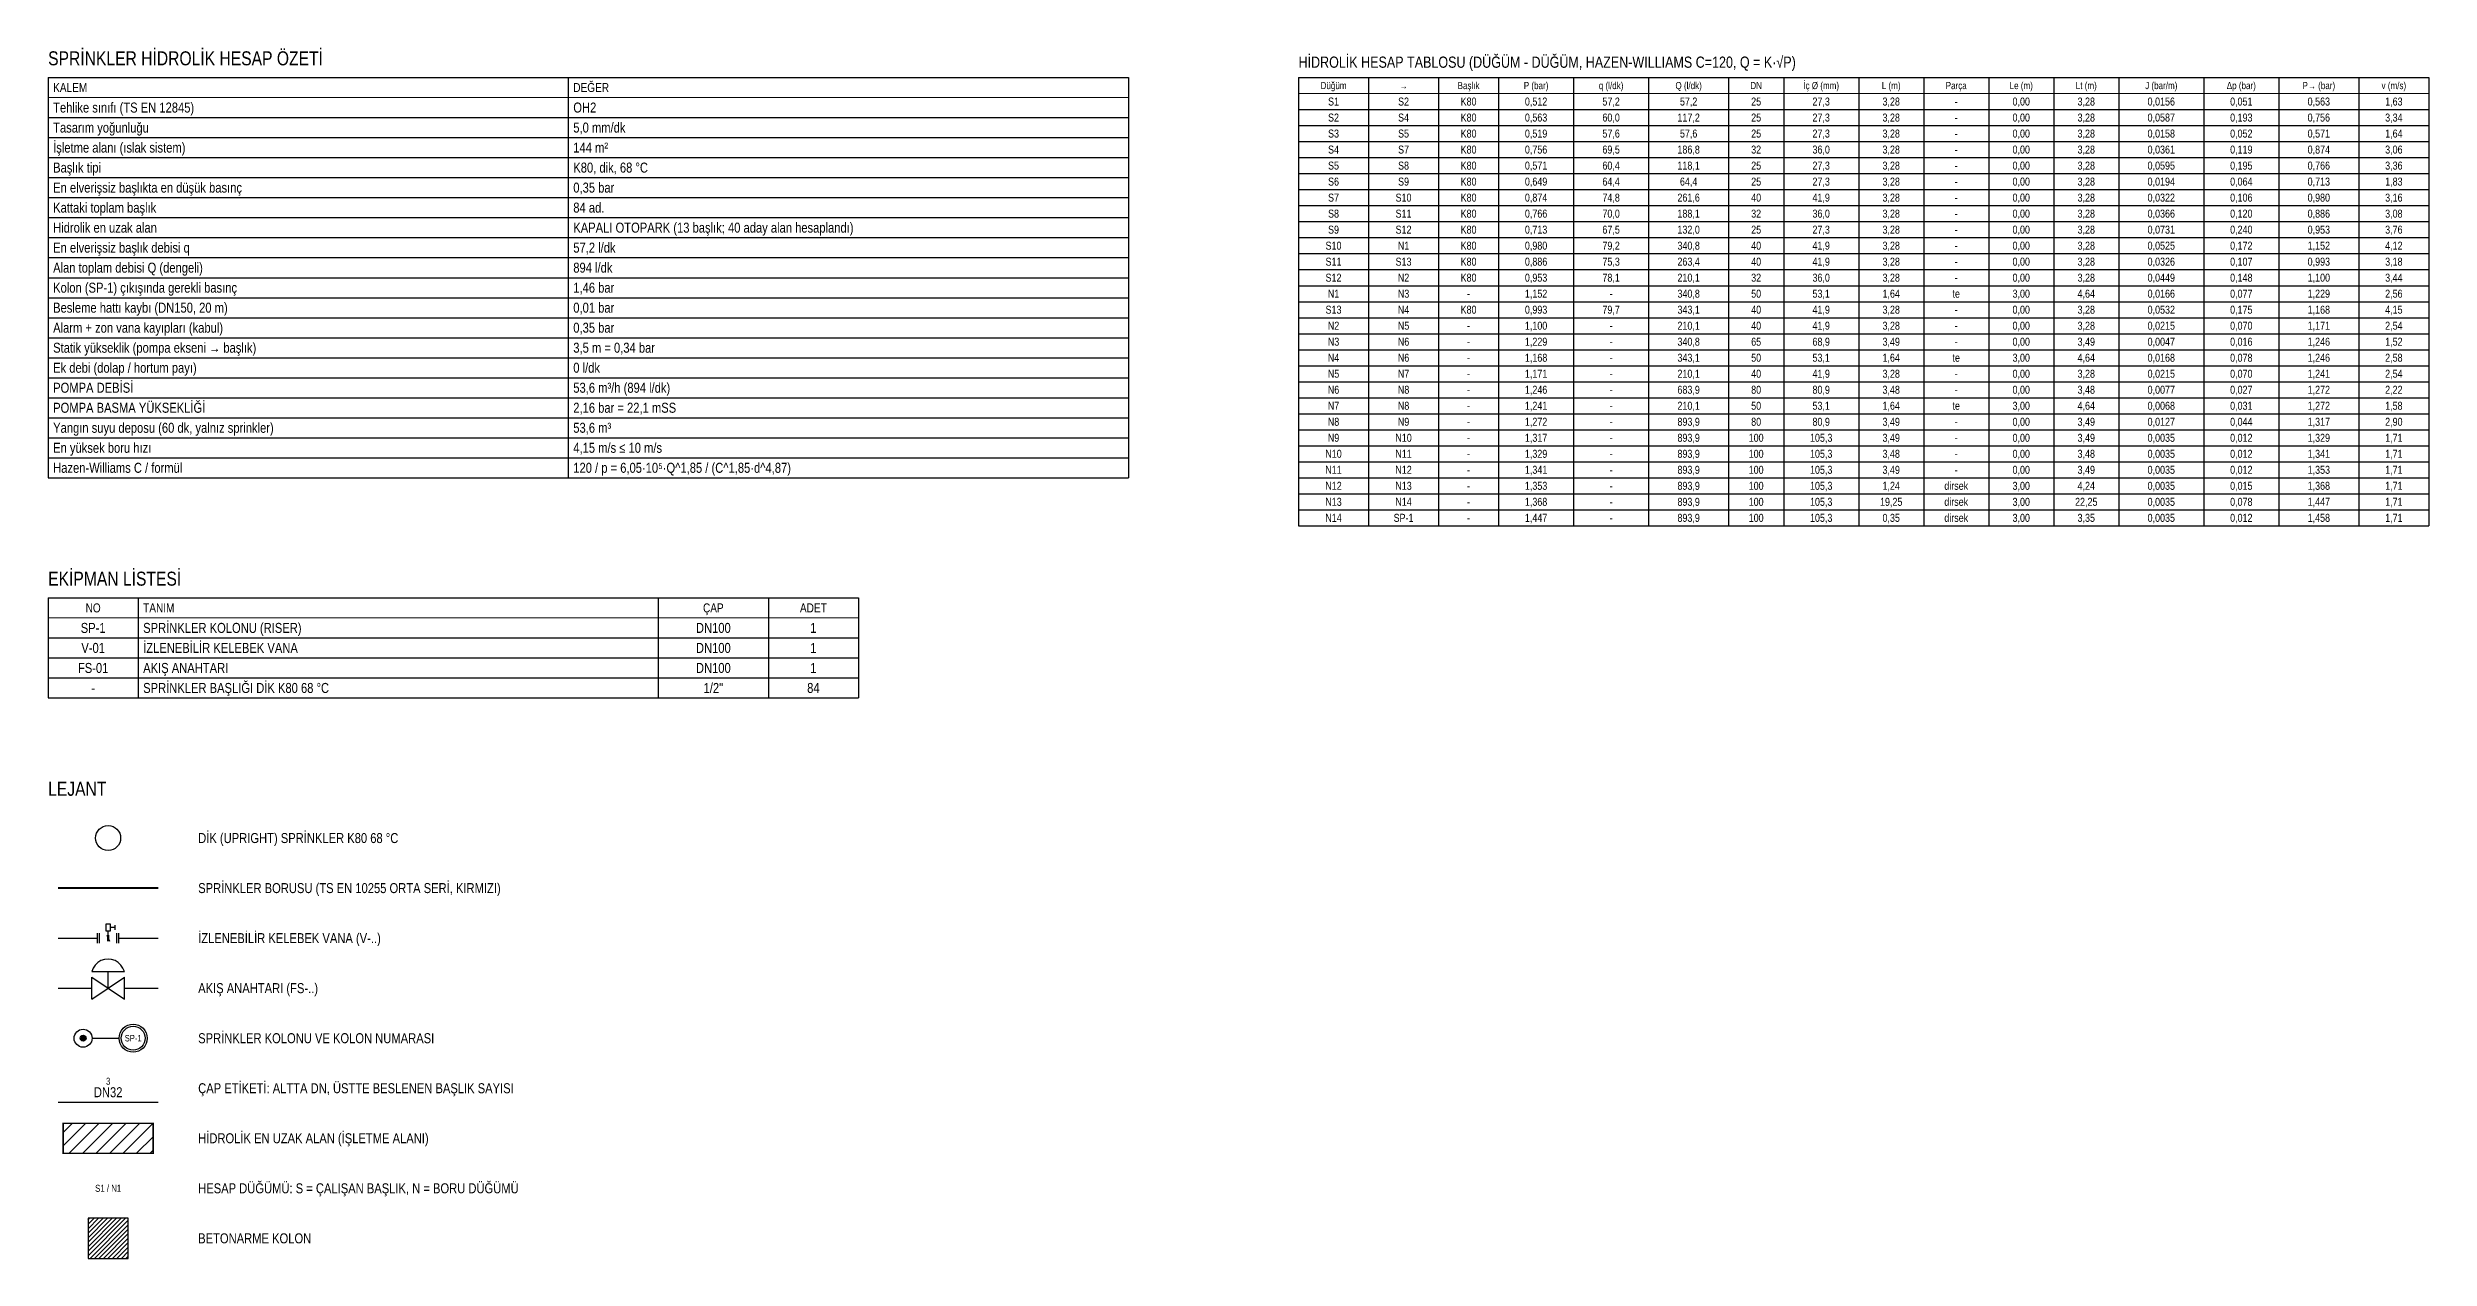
# Model space of a CAD drawing. Header units: centimetres. Extents: x 0 to 6680, y -426 to 2728.
# Drawn here: x 4300 to 6680, y 1320 to 2530 of the extents above; entities that cross this region are included whole.
import ezdxf
from ezdxf.enums import TextEntityAlignment as Align

# ---------------------------------------------------------------- set-up
doc = ezdxf.new("R2010")
doc.units = ezdxf.units.CM
doc.linetypes.add('DASHED', pattern=[1.524, 1.27, -0.254])
for name, color, linetype in [('MTY-VANA', 1, 'Continuous'), ('ROTAS-MIMARI-KOLON', 8, 'Continuous'), ('ROTAS-MIMARI-KOLON-TARAMA', 9, 'Continuous'), ('ROTAS-YANGIN-DUGUM', 3, 'Continuous'), ('ROTAS-YANGIN-HIDROLIK-ALAN', 2, 'Continuous'), ('ROTAS-YANGIN-HIDROLIK-TARAMA', 8, 'Continuous'), ('ROTAS-YANGIN-KOLON', 6, 'Continuous'), ('ROTAS-YANGIN-LEJANT', 7, 'Continuous'), ('ROTAS-YANGIN-SPR-BORU', 140, 'Continuous'), ('ROTAS-YANGIN-SPR-CAP', 141, 'Continuous'), ('ROTAS-YANGIN-SPRINKLER', 15, 'Continuous'), ('ROTAS-YANGIN-TABLO', 7, 'Continuous'), ('ROTAS-YANGIN-VANA', 1, 'Continuous')]:
    doc.layers.add(name, color=color, linetype=linetype)
doc.styles.add('CAP', font='wturkce.SHX', dxfattribs={"width": 0.65})
doc.styles.add('ROTAS', font='arial.ttf')

# ---------------------------------------------------------------- blocks, each defined once
blk = doc.blocks.new('ROTAS-SPR-DIK')
blk.add_circle((0, 0), 12.5)
blk = doc.blocks.new('MTY-IZLENEBILIR KELEBEK VANA')
at = {"layer": 'MTY-VANA', "linetype": 'Continuous'}
for p, q in [((-10.7, -5.1), (-10.7, 4.9)), ((-10.7, -5.1), (-10.7, 4.9)), ((-10.7, -5.1), (-10.7, 4.9)), ((-10.7, -5.1), (-10.7, 4.9)), ((-8.7, -5.1), (-8.7, 4.9)), ((-8.7, -5.1), (-8.7, 4.9)), ((-8.7, -5.1), (-8.7, 4.9)), ((-8.7, -5.1), (-8.7, 4.9)), ((0, 0), (0, 7.4)), ((0, 0), (0, 7.4)), ((0, 0), (0, 7.4)), ((0, 0), (0, 7.4)), ((8.7, -5.1), (8.7, 4.9)), ((8.7, -5.1), (8.7, 4.9)), ((8.7, -5.1), (8.7, 4.9)), ((8.7, -5.1), (8.7, 4.9)), ((10.7, -5.1), (10.7, 4.9)), ((10.7, -5.1), (10.7, 4.9)), ((10.7, -5.1), (10.7, 4.9)), ((10.7, -5.1), (10.7, 4.9))]:
    blk.add_line(p, q, dxfattribs=at)
at = {"layer": 'MTY-VANA'}
for p, q in [((-1.2, 3.1), (1.2, -3.1)), ((-1.2, 3.1), (1.2, -3.1)), ((-1.2, 3.1), (1.2, -3.1)), ((7, 10.6), (2.2, 10.6)), ((7, 10.6), (2.2, 10.6)), ((7, 10.6), (2.2, 10.6)), ((7, 10.6), (2.2, 10.6)), ((7, 8.2), (7, 13.1)), ((7, 8.2), (7, 13.1)), ((7, 8.2), (7, 13.1)), ((7, 8.2), (7, 13.1))]:
    blk.add_line(p, q, dxfattribs=at)
blk.add_lwpolyline([(-2.2, 13.9), (-2.2, 7.4), (2.2, 7.4), (2.2, 13.9)], close=True, dxfattribs=at)
blk.add_lwpolyline([(-2.2, 13.9), (-2.2, 7.4), (2.2, 7.4), (2.2, 13.9)], close=True, dxfattribs=at)
blk.add_lwpolyline([(-2.2, 13.9), (-2.2, 7.4), (2.2, 7.4), (2.2, 13.9)], close=True, dxfattribs=at)
blk.add_lwpolyline([(-2.2, 13.9), (-2.2, 7.4), (2.2, 7.4), (2.2, 13.9)], close=True, dxfattribs=at)
at = {"layer": 'MTY-VANA', "linetype": 'Continuous'}
blk.add_trace([(-1.2, 3.1), (1.2, 3.1), (-1.2, -3.1), (1.2, -3.1)], dxfattribs=at)
blk.add_trace([(-1.2, 3.1), (1.2, 3.1), (-1.2, -3.1), (1.2, -3.1)], dxfattribs=at)
blk.add_trace([(-1.2, 3.1), (1.2, 3.1), (-1.2, -3.1), (1.2, -3.1)], dxfattribs=at)
blk.add_trace([(-1.2, 3.1), (1.2, 3.1), (-1.2, -3.1), (1.2, -3.1)], dxfattribs=at)
at = {"layer": 'MTY-VANA', "style": 'CAP', "width": 0.65}
blk.add_attdef('CAP', text='', height=5, rotation=270, dxfattribs=at).set_placement((0, 0), align=Align.CENTER)
blk = doc.blocks.new('ROTAS-AKIS-ANAHTARI')
for p, q in [((-16.3, 16.7), (16.2, 16.7)), ((-16.2, -11), (-16.2, 11)), ((-16.2, 11), (16.3, -11)), ((-16.2, -11), (16.3, 11)), ((0.1, 0), (0.1, 16.7)), ((16.3, -11), (16.3, 11))]:
    blk.add_line(p, q)
blk.add_lwpolyline([(16.2, 16.7), (14.8, 20.1), (12.8, 23.1), (10.1, 25.6), (7, 27.5), (3.5, 28.6), (-0.1, 29), (-3.7, 28.6), (-7.2, 27.5), (-10.3, 25.6), (-12.9, 23.1), (-15, 20.1), (-16.3, 16.7)])
blk = doc.blocks.new('ROTAS-SPR-KOLON')
blk.add_hatch(color=7).paths.add_polyline_path([(3, 0), (2.8, 1.1), (2.1, 2.1), (1.1, 2.8), (0, 3), (-1.1, 2.8), (-2.1, 2.1), (-2.8, 1.1), (-3, 0), (-2.8, -1.1), (-2.1, -2.1), (-1.1, -2.8), (0, -3), (1.1, -2.8), (2.1, -2.1), (2.8, -1.1)])
for radius in [9, 3]:
    blk.add_circle((0, 0), radius)

msp = doc.modelspace()

# ---------------------------------------------------------------- hatches: boundary and pattern name
at = {"layer": 'ROTAS-MIMARI-KOLON-TARAMA'}
h = msp.add_hatch(dxfattribs=at)
h.set_pattern_fill('ANSI31')
h.paths.add_polyline_path([(4340, 1320), (4380, 1320), (4380, 1360), (4340, 1360)])
at = {"layer": 'ROTAS-YANGIN-HIDROLIK-TARAMA'}
h = msp.add_hatch(dxfattribs=at)
h.set_pattern_fill('ANSI31', scale=3)
h.paths.add_polyline_path([(4315, 1425), (4405, 1425), (4405, 1455), (4315, 1455)])

# ---------------------------------------------------------------- linework, layer by layer
at = {"layer": 'ROTAS-MIMARI-KOLON'}
msp.add_lwpolyline([(4340, 1320), (4380, 1320), (4380, 1360), (4340, 1360)], close=True, dxfattribs=at)
at = {"layer": 'ROTAS-YANGIN-HIDROLIK-ALAN', "linetype": 'DASHED', "ltscale": 2, "const_width": 1.5}
msp.add_lwpolyline([(4315, 1425), (4405, 1425), (4405, 1455), (4315, 1455)], close=True, dxfattribs=at)
at = {"layer": 'ROTAS-YANGIN-KOLON'}
msp.add_line((4344, 1540), (4371, 1540), dxfattribs=at)
for radius in [14, 12]:
    msp.add_circle((4385, 1540), radius, dxfattribs=at)
at = {"layer": 'ROTAS-YANGIN-SPR-BORU', "const_width": 2}
msp.add_lwpolyline([(4310, 1690), (4410, 1690)], dxfattribs=at)
at = {"layer": 'ROTAS-YANGIN-SPR-BORU'}
for points in [[(4310, 1640), (4349.3, 1640)], [(4370.7, 1640), (4410, 1640)], [(4310, 1590), (4343.7, 1590)], [(4376.3, 1590), (4410, 1590)], [(4310, 1476), (4410, 1476)]]:
    msp.add_lwpolyline(points, dxfattribs=at)
at = {"layer": 'ROTAS-YANGIN-TABLO'}
for p, q in [((4300, 2500), (4300, 2100)), ((4820, 2500), (4820, 2100)), ((5380, 2500), (5380, 2100)), ((5550, 2500), (5550, 2052)), ((5620, 2500), (5620, 2052)), ((5690, 2500), (5690, 2052)), ((5750, 2500), (5750, 2052)), ((5825, 2500), (5825, 2052)), ((5900, 2500), (5900, 2052)), ((5980, 2500), (5980, 2052)), ((6035, 2500), (6035, 2052)), ((6110, 2500), (6110, 2052)), ((6175, 2500), (6175, 2052)), ((6240, 2500), (6240, 2052)), ((6305, 2500), (6305, 2052)), ((6370, 2500), (6370, 2052)), ((6455, 2500), (6455, 2052)), ((6530, 2500), (6530, 2052)), ((6610, 2500), (6610, 2052)), ((6680, 2500), (6680, 2052)), ((4300, 1980), (4300, 1880)), ((4390, 1980), (4390, 1880)), ((4910, 1980), (4910, 1880)), ((5020, 1980), (5020, 1880)), ((5110, 1980), (5110, 1880))]:
    msp.add_line(p, q, dxfattribs=at)
at = {"layer": 'ROTAS-YANGIN-TABLO', "const_width": 1}
for points in [[(4300, 2480), (5380, 2480)], [(5550, 2484), (6680, 2484)], [(4300, 1960), (5110, 1960)]]:
    msp.add_lwpolyline(points, dxfattribs=at)
at = {"layer": 'ROTAS-YANGIN-TABLO'}
for points in [[(4300, 2500), (5380, 2500)], [(5550, 2500), (6680, 2500)], [(4300, 2460), (5380, 2460)], [(5550, 2468), (6680, 2468)], [(4300, 2440), (5380, 2440)], [(5550, 2452), (6680, 2452)], [(5550, 2436), (6680, 2436)], [(4300, 2420), (5380, 2420)], [(5550, 2420), (6680, 2420)], [(4300, 2400), (5380, 2400)], [(5550, 2404), (6680, 2404)], [(5550, 2388), (6680, 2388)], [(4300, 2380), (5380, 2380)], [(4300, 2360), (5380, 2360)], [(5550, 2372), (6680, 2372)], [(4300, 2340), (5380, 2340)], [(5550, 2356), (6680, 2356)], [(5550, 2340), (6680, 2340)], [(4300, 2320), (5380, 2320)], [(5550, 2324), (6680, 2324)], [(4300, 2300), (5380, 2300)], [(5550, 2308), (6680, 2308)], [(5550, 2292), (6680, 2292)], [(4300, 2280), (5380, 2280)], [(5550, 2276), (6680, 2276)], [(4300, 2260), (5380, 2260)], [(4300, 2240), (5380, 2240)], [(5550, 2260), (6680, 2260)], [(5550, 2244), (6680, 2244)], [(4300, 2220), (5380, 2220)], [(5550, 2228), (6680, 2228)], [(4300, 2200), (5380, 2200)], [(5550, 2212), (6680, 2212)], [(5550, 2196), (6680, 2196)], [(4300, 2180), (5380, 2180)], [(5550, 2180), (6680, 2180)], [(4300, 2160), (5380, 2160)], [(5550, 2164), (6680, 2164)], [(5550, 2148), (6680, 2148)], [(4300, 2140), (5380, 2140)], [(4300, 2120), (5380, 2120)], [(5550, 2132), (6680, 2132)], [(4300, 2100), (5380, 2100)], [(5550, 2116), (6680, 2116)], [(5550, 2100), (6680, 2100)], [(5550, 2084), (6680, 2084)], [(5550, 2068), (6680, 2068)], [(5550, 2052), (6680, 2052)], [(4300, 1980), (5110, 1980)], [(4300, 1940), (5110, 1940)], [(4300, 1920), (5110, 1920)], [(4300, 1900), (5110, 1900)], [(4300, 1880), (5110, 1880)]]:
    msp.add_lwpolyline(points, dxfattribs=at)

# ---------------------------------------------------------------- block references
at = {"layer": 'ROTAS-YANGIN-KOLON'}
msp.add_blockref('ROTAS-SPR-KOLON', (4335, 1540), dxfattribs=at)
at = {"layer": 'ROTAS-YANGIN-SPRINKLER'}
msp.add_blockref('ROTAS-SPR-DIK', (4360, 1740), dxfattribs=at)
at = {"layer": 'ROTAS-YANGIN-VANA'}
for name, p in [('MTY-IZLENEBILIR KELEBEK VANA', (4360, 1640)), ('ROTAS-AKIS-ANAHTARI', (4360, 1590))]:
    msp.add_blockref(name, p, dxfattribs=at)

# ---------------------------------------------------------------- texts
at = {"layer": 'ROTAS-YANGIN-DUGUM', "style": 'ROTAS', "width": 0.8}
msp.add_text('S1 / N1', height=7, dxfattribs=at).set_placement((4360, 1390), align=Align.MIDDLE_CENTER)
at = {"layer": 'ROTAS-YANGIN-KOLON', "style": 'ROTAS', "width": 0.8}
msp.add_text('SP-1', height=6.5, dxfattribs=at).set_placement((4385, 1540), align=Align.MIDDLE_CENTER)
at = {"layer": 'ROTAS-YANGIN-LEJANT', "style": 'ROTAS', "width": 0.8}
msp.add_text('LEJANT', height=14, dxfattribs=at).set_placement((4300, 1778), align=Align.BOTTOM_LEFT)
for s, p in [('DİK (UPRIGHT) SPRİNKLER K80 68 °C', (4450, 1740)), ('SPRİNKLER BORUSU (TS EN 10255 ORTA SERİ, KIRMIZI)', (4450, 1690)), ('İZLENEBİLİR KELEBEK VANA (V-..)', (4450, 1640)), ('AKIŞ ANAHTARI (FS-..)', (4450, 1590)), ('SPRİNKLER KOLONU VE KOLON NUMARASI', (4450, 1540)), ('ÇAP ETİKETİ: ALTTA DN, ÜSTTE BESLENEN BAŞLIK SAYISI', (4450, 1490)), ('HİDROLİK EN UZAK ALAN (İŞLETME ALANI)', (4450, 1440)), ('HESAP DÜĞÜMÜ: S = ÇALIŞAN BAŞLIK, N = BORU DÜĞÜMÜ', (4450, 1390)), ('BETONARME KOLON', (4450, 1340))]:
    msp.add_text(s, height=10, dxfattribs=at).set_placement(p, align=Align.MIDDLE_LEFT)
at = {"layer": 'ROTAS-YANGIN-SPR-CAP', "style": 'ROTAS', "width": 0.8}
for s, height, p in [('3', 7, (4360, 1497)), ('DN32', 10, (4360, 1486))]:
    msp.add_text(s, height=height, dxfattribs=at).set_placement(p, align=Align.MIDDLE_CENTER)
at = {"layer": 'ROTAS-YANGIN-TABLO', "style": 'ROTAS', "width": 0.8}
for s, height, p in [('SPRİNKLER HİDROLİK HESAP ÖZETİ', 14, (4300, 2508)), ('HİDROLİK HESAP TABLOSU (DÜĞÜM - DÜĞÜM, HAZEN-WILLIAMS C=120, Q = K·√P)', 11.2, (5550, 2506.4)), ('EKİPMAN LİSTESİ', 14, (4300, 1988))]:
    msp.add_text(s, height=height, dxfattribs=at).set_placement(p, align=Align.BOTTOM_LEFT)
for s, height, p in [('KALEM', 9, (4305, 2490)), ('DEĞER', 9, (4825, 2490)), ('Tehlike sınıfı (TS EN 12845)', 10, (4305, 2470)), ('Tasarım yoğunluğu', 10, (4305, 2450)), ('5,0 mm/dk', 10, (4825, 2450)), ('OH2', 10, (4825, 2470)), ('İşletme alanı (ıslak sistem)', 10, (4305, 2430)), ('144 m²', 10, (4825, 2430)), ('Başlık tipi', 10, (4305, 2410)), ('K80, dik, 68 °C', 10, (4825, 2410)), ('En elverişsiz başlıkta en düşük basınç', 10, (4305, 2390)), ('0,35 bar', 10, (4825, 2390)), ('Kattaki toplam başlık', 10, (4305, 2370)), ('84 ad.', 10, (4825, 2370)), ('Hidrolik en uzak alan', 10, (4305, 2350)), ('En elverişsiz başlık debisi q', 10, (4305, 2330)), ('57,2 l/dk', 10, (4825, 2330)), ('KAPALI OTOPARK (13 başlık; 40 aday alan hesaplandı)', 10, (4825, 2350)), ('Alan toplam debisi Q (dengeli)', 10, (4305, 2310)), ('894 l/dk', 10, (4825, 2310)), ('Kolon (SP-1) çıkışında gerekli basınç', 10, (4305, 2290)), ('1,46 bar', 10, (4825, 2290)), ('Besleme hattı kaybı (DN150, 20 m)', 10, (4305, 2270)), ('0,01 bar', 10, (4825, 2270)), ('Alarm + zon vana kayıpları (kabul)', 10, (4305, 2250)), ('0,35 bar', 10, (4825, 2250)), ('Statik yükseklik (pompa ekseni → başlık)', 10, (4305, 2230)), ('Ek debi (dolap / hortum payı)', 10, (4305, 2210)), ('3,5 m = 0,34 bar', 10, (4825, 2230)), ('0 l/dk', 10, (4825, 2210)), ('POMPA DEBİSİ', 10, (4305, 2190)), ('53,6 m³/h (894 l/dk)', 10, (4825, 2190)), ('POMPA BASMA YÜKSEKLİĞİ', 10, (4305, 2170)), ('2,16 bar = 22,1 mSS', 10, (4825, 2170)), ('Yangın suyu deposu (60 dk, yalnız sprinkler)', 10, (4305, 2150)), ('53,6 m³', 10, (4825, 2150)), ('En yüksek boru hızı', 10, (4305, 2130)), ('4,15 m/s ≤ 10 m/s', 10, (4825, 2130)), ('Hazen-Williams C / formül', 10, (4305, 2110)), ('120 / p = 6,05·10⁵·Q^1,85 / (C^1,85·d^4,87)', 10, (4825, 2110)), ('TANIM', 9, (4395, 1970)), ('SPRİNKLER KOLONU (RISER)', 10, (4395, 1950)), ('İZLENEBİLİR KELEBEK VANA', 10, (4395, 1930)), ('AKIŞ ANAHTARI', 10, (4395, 1910)), ('SPRİNKLER BAŞLIĞI DİK K80 68 °C', 10, (4395, 1890))]:
    msp.add_text(s, height=height, dxfattribs=at).set_placement(p, align=Align.MIDDLE_LEFT)
for s, height, p in [('Düğüm', 7.2, (5585, 2492)), ('S1', 8, (5585, 2476)), ('S2', 8, (5655, 2476)), ('→', 7.2, (5655, 2492)), ('Başlık', 7.2, (5720, 2492)), ('K80', 8, (5720, 2476)), ('P (bar)', 7.2, (5787.5, 2492)), ('0,512', 8, (5787.5, 2476)), ('q (l/dk)', 7.2, (5862.5, 2492)), ('57,2', 8, (5862.5, 2476)), ('Q (l/dk)', 7.2, (5940, 2492)), ('57,2', 8, (5940, 2476)), ('DN', 7.2, (6007.5, 2492)), ('25', 8, (6007.5, 2476)), ('İç Ø (mm)', 7.2, (6072.5, 2492)), ('27,3', 8, (6072.5, 2476)), ('L (m)', 7.2, (6142.5, 2492)), ('3,28', 8, (6142.5, 2476)), ('Parça', 7.2, (6207.5, 2492)), ('Le (m)', 7.2, (6272.5, 2492)), ('0,00', 8, (6272.5, 2476)), ('Lt (m)', 7.2, (6337.5, 2492)), ('3,28', 8, (6337.5, 2476)), ('J (bar/m)', 7.2, (6412.5, 2492)), ('0,0156', 8, (6412.5, 2476)), ('Δp (bar)', 7.2, (6492.5, 2492)), ('0,051', 8, (6492.5, 2476)), ('P→ (bar)', 7.2, (6570, 2492)), ('0,563', 8, (6570, 2476)), ('v (m/s)', 7.2, (6645, 2492)), ('1,63', 8, (6645, 2476)), ('S2', 8, (5585, 2460)), ('S4', 8, (5655, 2460)), ('K80', 8, (5720, 2460)), ('0,563', 8, (5787.5, 2460)), ('60,0', 8, (5862.5, 2460)), ('117,2', 8, (5940, 2460)), ('25', 8, (6007.5, 2460)), ('27,3', 8, (6072.5, 2460)), ('3,28', 8, (6142.5, 2460)), ('-', 8, (6207.5, 2476)), ('-', 8, (6207.5, 2460)), ('0,00', 8, (6272.5, 2460)), ('3,28', 8, (6337.5, 2460)), ('0,0587', 8, (6412.5, 2460)), ('0,193', 8, (6492.5, 2460)), ('0,756', 8, (6570, 2460)), ('3,34', 8, (6645, 2460)), ('S3', 8, (5585, 2444)), ('S4', 8, (5585, 2428)), ('S5', 8, (5655, 2444)), ('S7', 8, (5655, 2428)), ('K80', 8, (5720, 2444)), ('K80', 8, (5720, 2428)), ('0,519', 8, (5787.5, 2444)), ('0,756', 8, (5787.5, 2428)), ('57,6', 8, (5862.5, 2444)), ('69,5', 8, (5862.5, 2428)), ('186,8', 8, (5940, 2428)), ('57,6', 8, (5940, 2444)), ('32', 8, (6007.5, 2428)), ('25', 8, (6007.5, 2444)), ('36,0', 8, (6072.5, 2428)), ('27,3', 8, (6072.5, 2444)), ('3,28', 8, (6142.5, 2444)), ('3,28', 8, (6142.5, 2428)), ('-', 8, (6207.5, 2444)), ('0,00', 8, (6272.5, 2444)), ('0,00', 8, (6272.5, 2428)), ('3,28', 8, (6337.5, 2444)), ('3,28', 8, (6337.5, 2428)), ('0,0158', 8, (6412.5, 2444)), ('0,0361', 8, (6412.5, 2428)), ('0,052', 8, (6492.5, 2444)), ('0,119', 8, (6492.5, 2428)), ('0,571', 8, (6570, 2444)), ('0,874', 8, (6570, 2428)), ('3,06', 8, (6645, 2428)), ('1,64', 8, (6645, 2444)), ('S5', 8, (5585, 2412)), ('S8', 8, (5655, 2412)), ('K80', 8, (5720, 2412)), ('0,571', 8, (5787.5, 2412)), ('60,4', 8, (5862.5, 2412)), ('118,1', 8, (5940, 2412)), ('25', 8, (6007.5, 2412)), ('27,3', 8, (6072.5, 2412)), ('3,28', 8, (6142.5, 2412)), ('-', 8, (6207.5, 2428)), ('-', 8, (6207.5, 2412)), ('0,00', 8, (6272.5, 2412)), ('3,28', 8, (6337.5, 2412)), ('0,0595', 8, (6412.5, 2412)), ('0,195', 8, (6492.5, 2412)), ('0,766', 8, (6570, 2412)), ('3,36', 8, (6645, 2412)), ('S6', 8, (5585, 2396)), ('S7', 8, (5585, 2380)), ('S10', 8, (5655, 2380)), ('S9', 8, (5655, 2396)), ('K80', 8, (5720, 2396)), ('K80', 8, (5720, 2380)), ('0,649', 8, (5787.5, 2396)), ('0,874', 8, (5787.5, 2380)), ('64,4', 8, (5862.5, 2396)), ('74,8', 8, (5862.5, 2380)), ('261,6', 8, (5940, 2380)), ('64,4', 8, (5940, 2396)), ('40', 8, (6007.5, 2380)), ('25', 8, (6007.5, 2396)), ('41,9', 8, (6072.5, 2380)), ('27,3', 8, (6072.5, 2396)), ('3,28', 8, (6142.5, 2396)), ('3,28', 8, (6142.5, 2380)), ('-', 8, (6207.5, 2396)), ('0,00', 8, (6272.5, 2396)), ('0,00', 8, (6272.5, 2380)), ('3,28', 8, (6337.5, 2396)), ('3,28', 8, (6337.5, 2380)), ('0,0194', 8, (6412.5, 2396)), ('0,0322', 8, (6412.5, 2380)), ('0,064', 8, (6492.5, 2396)), ('0,106', 8, (6492.5, 2380)), ('0,713', 8, (6570, 2396)), ('0,980', 8, (6570, 2380)), ('3,16', 8, (6645, 2380)), ('1,83', 8, (6645, 2396)), ('S8', 8, (5585, 2364)), ('S11', 8, (5655, 2364)), ('K80', 8, (5720, 2364)), ('0,766', 8, (5787.5, 2364)), ('70,0', 8, (5862.5, 2364)), ('188,1', 8, (5940, 2364)), ('32', 8, (6007.5, 2364)), ('36,0', 8, (6072.5, 2364)), ('3,28', 8, (6142.5, 2364)), ('-', 8, (6207.5, 2380)), ('-', 8, (6207.5, 2364)), ('0,00', 8, (6272.5, 2364)), ('3,28', 8, (6337.5, 2364)), ('0,0366', 8, (6412.5, 2364)), ('0,120', 8, (6492.5, 2364)), ('0,886', 8, (6570, 2364)), ('3,08', 8, (6645, 2364)), ('S10', 8, (5585, 2332)), ('S9', 8, (5585, 2348)), ('S12', 8, (5655, 2348)), ('N1', 8, (5655, 2332)), ('K80', 8, (5720, 2348)), ('K80', 8, (5720, 2332)), ('0,713', 8, (5787.5, 2348)), ('0,980', 8, (5787.5, 2332)), ('67,5', 8, (5862.5, 2348)), ('79,2', 8, (5862.5, 2332)), ('340,8', 8, (5940, 2332)), ('132,0', 8, (5940, 2348)), ('40', 8, (6007.5, 2332)), ('25', 8, (6007.5, 2348)), ('41,9', 8, (6072.5, 2332)), ('27,3', 8, (6072.5, 2348)), ('3,28', 8, (6142.5, 2348)), ('3,28', 8, (6142.5, 2332)), ('-', 8, (6207.5, 2348)), ('0,00', 8, (6272.5, 2348)), ('0,00', 8, (6272.5, 2332)), ('3,28', 8, (6337.5, 2348)), ('3,28', 8, (6337.5, 2332)), ('0,0731', 8, (6412.5, 2348)), ('0,0525', 8, (6412.5, 2332)), ('0,240', 8, (6492.5, 2348)), ('0,172', 8, (6492.5, 2332)), ('0,953', 8, (6570, 2348)), ('1,152', 8, (6570, 2332)), ('4,12', 8, (6645, 2332)), ('3,76', 8, (6645, 2348)), ('S11', 8, (5585, 2316)), ('S13', 8, (5655, 2316)), ('K80', 8, (5720, 2316)), ('0,886', 8, (5787.5, 2316)), ('75,3', 8, (5862.5, 2316)), ('263,4', 8, (5940, 2316)), ('40', 8, (6007.5, 2316)), ('41,9', 8, (6072.5, 2316)), ('3,28', 8, (6142.5, 2316)), ('-', 8, (6207.5, 2332)), ('-', 8, (6207.5, 2316)), ('0,00', 8, (6272.5, 2316)), ('3,28', 8, (6337.5, 2316)), ('0,0326', 8, (6412.5, 2316)), ('0,107', 8, (6492.5, 2316)), ('0,993', 8, (6570, 2316)), ('3,18', 8, (6645, 2316)), ('S12', 8, (5585, 2300)), ('N1', 8, (5585, 2284)), ('N2', 8, (5655, 2300)), ('N3', 8, (5655, 2284)), ('K80', 8, (5720, 2300)), ('0,953', 8, (5787.5, 2300)), ('1,152', 8, (5787.5, 2284)), ('78,1', 8, (5862.5, 2300)), ('340,8', 8, (5940, 2284)), ('210,1', 8, (5940, 2300)), ('32', 8, (6007.5, 2300)), ('50', 8, (6007.5, 2284)), ('36,0', 8, (6072.5, 2300)), ('53,1', 8, (6072.5, 2284)), ('3,28', 8, (6142.5, 2300)), ('1,64', 8, (6142.5, 2284)), ('te', 8, (6207.5, 2284)), ('-', 8, (6207.5, 2300)), ('3,00', 8, (6272.5, 2284)), ('0,00', 8, (6272.5, 2300)), ('4,64', 8, (6337.5, 2284)), ('3,28', 8, (6337.5, 2300)), ('0,0449', 8, (6412.5, 2300)), ('0,0166', 8, (6412.5, 2284)), ('0,148', 8, (6492.5, 2300)), ('0,077', 8, (6492.5, 2284)), ('1,100', 8, (6570, 2300)), ('1,229', 8, (6570, 2284)), ('3,44', 8, (6645, 2300)), ('2,56', 8, (6645, 2284)), ('S13', 8, (5585, 2268)), ('N4', 8, (5655, 2268)), ('K80', 8, (5720, 2268)), ('-', 8, (5720, 2284)), ('0,993', 8, (5787.5, 2268)), ('79,7', 8, (5862.5, 2268)), ('-', 8, (5862.5, 2284)), ('343,1', 8, (5940, 2268)), ('40', 8, (6007.5, 2268)), ('41,9', 8, (6072.5, 2268)), ('3,28', 8, (6142.5, 2268)), ('-', 8, (6207.5, 2268)), ('0,00', 8, (6272.5, 2268)), ('3,28', 8, (6337.5, 2268)), ('0,0532', 8, (6412.5, 2268)), ('0,175', 8, (6492.5, 2268)), ('1,168', 8, (6570, 2268)), ('4,15', 8, (6645, 2268)), ('N2', 8, (5585, 2252)), ('N3', 8, (5585, 2236)), ('N5', 8, (5655, 2252)), ('N6', 8, (5655, 2236)), ('-', 8, (5720, 2252)), ('1,100', 8, (5787.5, 2252)), ('1,229', 8, (5787.5, 2236)), ('-', 8, (5862.5, 2252)), ('340,8', 8, (5940, 2236)), ('210,1', 8, (5940, 2252)), ('40', 8, (6007.5, 2252)), ('65', 8, (6007.5, 2236)), ('41,9', 8, (6072.5, 2252)), ('68,9', 8, (6072.5, 2236)), ('3,28', 8, (6142.5, 2252)), ('3,49', 8, (6142.5, 2236)), ('-', 8, (6207.5, 2252)), ('0,00', 8, (6272.5, 2252)), ('0,00', 8, (6272.5, 2236)), ('3,28', 8, (6337.5, 2252)), ('3,49', 8, (6337.5, 2236)), ('0,0215', 8, (6412.5, 2252)), ('0,0047', 8, (6412.5, 2236)), ('0,070', 8, (6492.5, 2252)), ('0,016', 8, (6492.5, 2236)), ('1,171', 8, (6570, 2252)), ('1,246', 8, (6570, 2236)), ('2,54', 8, (6645, 2252)), ('1,52', 8, (6645, 2236)), ('N4', 8, (5585, 2220)), ('N6', 8, (5655, 2220)), ('-', 8, (5720, 2236)), ('-', 8, (5720, 2220)), ('1,168', 8, (5787.5, 2220)), ('-', 8, (5862.5, 2236)), ('-', 8, (5862.5, 2220)), ('343,1', 8, (5940, 2220)), ('50', 8, (6007.5, 2220)), ('53,1', 8, (6072.5, 2220)), ('1,64', 8, (6142.5, 2220)), ('te', 8, (6207.5, 2220)), ('-', 8, (6207.5, 2236)), ('3,00', 8, (6272.5, 2220)), ('4,64', 8, (6337.5, 2220)), ('0,0168', 8, (6412.5, 2220)), ('0,078', 8, (6492.5, 2220)), ('1,246', 8, (6570, 2220)), ('2,58', 8, (6645, 2220)), ('N5', 8, (5585, 2204)), ('N6', 8, (5585, 2188)), ('N7', 8, (5655, 2204)), ('N8', 8, (5655, 2188)), ('-', 8, (5720, 2204)), ('1,171', 8, (5787.5, 2204)), ('1,246', 8, (5787.5, 2188)), ('-', 8, (5862.5, 2204)), ('210,1', 8, (5940, 2204)), ('683,9', 8, (5940, 2188)), ('40', 8, (6007.5, 2204)), ('80', 8, (6007.5, 2188)), ('41,9', 8, (6072.5, 2204)), ('80,9', 8, (6072.5, 2188)), ('3,28', 8, (6142.5, 2204)), ('3,48', 8, (6142.5, 2188)), ('-', 8, (6207.5, 2204)), ('0,00', 8, (6272.5, 2204)), ('0,00', 8, (6272.5, 2188)), ('3,28', 8, (6337.5, 2204)), ('3,48', 8, (6337.5, 2188)), ('0,0215', 8, (6412.5, 2204)), ('0,0077', 8, (6412.5, 2188)), ('0,070', 8, (6492.5, 2204)), ('0,027', 8, (6492.5, 2188)), ('1,241', 8, (6570, 2204)), ('1,272', 8, (6570, 2188)), ('2,54', 8, (6645, 2204)), ('2,22', 8, (6645, 2188)), ('N7', 8, (5585, 2172)), ('N8', 8, (5655, 2172)), ('-', 8, (5720, 2188)), ('-', 8, (5720, 2172)), ('1,241', 8, (5787.5, 2172)), ('-', 8, (5862.5, 2188)), ('-', 8, (5862.5, 2172)), ('210,1', 8, (5940, 2172)), ('50', 8, (6007.5, 2172)), ('53,1', 8, (6072.5, 2172)), ('1,64', 8, (6142.5, 2172)), ('te', 8, (6207.5, 2172)), ('-', 8, (6207.5, 2188)), ('3,00', 8, (6272.5, 2172)), ('4,64', 8, (6337.5, 2172)), ('0,0068', 8, (6412.5, 2172)), ('0,031', 8, (6492.5, 2172)), ('1,272', 8, (6570, 2172)), ('1,58', 8, (6645, 2172)), ('N8', 8, (5585, 2156)), ('N9', 8, (5585, 2140)), ('N10', 8, (5655, 2140)), ('N9', 8, (5655, 2156)), ('-', 8, (5720, 2156)), ('1,272', 8, (5787.5, 2156)), ('1,317', 8, (5787.5, 2140)), ('-', 8, (5862.5, 2156)), ('893,9', 8, (5940, 2156)), ('893,9', 8, (5940, 2140)), ('100', 8, (6007.5, 2140)), ('80', 8, (6007.5, 2156)), ('105,3', 8, (6072.5, 2140)), ('80,9', 8, (6072.5, 2156)), ('3,49', 8, (6142.5, 2156)), ('3,49', 8, (6142.5, 2140)), ('-', 8, (6207.5, 2156)), ('0,00', 8, (6272.5, 2156)), ('0,00', 8, (6272.5, 2140)), ('3,49', 8, (6337.5, 2156)), ('3,49', 8, (6337.5, 2140)), ('0,0127', 8, (6412.5, 2156)), ('0,0035', 8, (6412.5, 2140)), ('0,044', 8, (6492.5, 2156)), ('0,012', 8, (6492.5, 2140)), ('1,317', 8, (6570, 2156)), ('1,329', 8, (6570, 2140)), ('2,90', 8, (6645, 2156)), ('1,71', 8, (6645, 2140)), ('N10', 8, (5585, 2124)), ('N11', 8, (5655, 2124)), ('-', 8, (5720, 2140)), ('-', 8, (5720, 2124)), ('1,329', 8, (5787.5, 2124)), ('-', 8, (5862.5, 2140)), ('-', 8, (5862.5, 2124)), ('893,9', 8, (5940, 2124)), ('100', 8, (6007.5, 2124)), ('105,3', 8, (6072.5, 2124)), ('3,48', 8, (6142.5, 2124)), ('-', 8, (6207.5, 2140)), ('-', 8, (6207.5, 2124)), ('0,00', 8, (6272.5, 2124)), ('3,48', 8, (6337.5, 2124)), ('0,0035', 8, (6412.5, 2124)), ('0,012', 8, (6492.5, 2124)), ('1,341', 8, (6570, 2124)), ('1,71', 8, (6645, 2124)), ('N11', 8, (5585, 2108)), ('N12', 8, (5585, 2092)), ('N12', 8, (5655, 2108)), ('N13', 8, (5655, 2092)), ('-', 8, (5720, 2108)), ('1,341', 8, (5787.5, 2108)), ('1,353', 8, (5787.5, 2092)), ('-', 8, (5862.5, 2108)), ('893,9', 8, (5940, 2108)), ('893,9', 8, (5940, 2092)), ('100', 8, (6007.5, 2108)), ('100', 8, (6007.5, 2092)), ('105,3', 8, (6072.5, 2108)), ('105,3', 8, (6072.5, 2092)), ('3,49', 8, (6142.5, 2108)), ('1,24', 8, (6142.5, 2092)), ('dirsek', 8, (6207.5, 2092)), ('-', 8, (6207.5, 2108)), ('3,00', 8, (6272.5, 2092)), ('0,00', 8, (6272.5, 2108)), ('4,24', 8, (6337.5, 2092)), ('3,49', 8, (6337.5, 2108)), ('0,0035', 8, (6412.5, 2108)), ('0,0035', 8, (6412.5, 2092)), ('0,012', 8, (6492.5, 2108)), ('0,015', 8, (6492.5, 2092)), ('1,353', 8, (6570, 2108)), ('1,368', 8, (6570, 2092)), ('1,71', 8, (6645, 2108)), ('1,71', 8, (6645, 2092)), ('N13', 8, (5585, 2076)), ('N14', 8, (5655, 2076)), ('-', 8, (5720, 2092)), ('-', 8, (5720, 2076)), ('1,368', 8, (5787.5, 2076)), ('-', 8, (5862.5, 2092)), ('-', 8, (5862.5, 2076)), ('893,9', 8, (5940, 2076)), ('100', 8, (6007.5, 2076)), ('105,3', 8, (6072.5, 2076)), ('19,25', 8, (6142.5, 2076)), ('dirsek', 8, (6207.5, 2076)), ('3,00', 8, (6272.5, 2076)), ('22,25', 8, (6337.5, 2076)), ('0,0035', 8, (6412.5, 2076)), ('0,078', 8, (6492.5, 2076)), ('1,447', 8, (6570, 2076)), ('1,71', 8, (6645, 2076)), ('N14', 8, (5585, 2060)), ('SP-1', 8, (5655, 2060)), ('-', 8, (5720, 2060)), ('1,447', 8, (5787.5, 2060)), ('-', 8, (5862.5, 2060)), ('893,9', 8, (5940, 2060)), ('100', 8, (6007.5, 2060)), ('105,3', 8, (6072.5, 2060)), ('0,35', 8, (6142.5, 2060)), ('dirsek', 8, (6207.5, 2060)), ('3,00', 8, (6272.5, 2060)), ('3,35', 8, (6337.5, 2060)), ('0,0035', 8, (6412.5, 2060)), ('0,012', 8, (6492.5, 2060)), ('1,458', 8, (6570, 2060)), ('1,71', 8, (6645, 2060)), ('SP-1', 10, (4345, 1950)), ('NO', 9, (4345, 1970)), ('DN100', 10, (4965, 1950)), ('ÇAP', 9, (4965, 1970)), ('ADET', 9, (5065, 1970)), ('1', 10, (5065, 1950)), ('V-01', 10, (4345, 1930)), ('DN100', 10, (4965, 1930)), ('1', 10, (5065, 1930)), ('FS-01', 10, (4345, 1910)), ('DN100', 10, (4965, 1910)), ('1', 10, (5065, 1910)), ('-', 10, (4345, 1890)), ('1/2"', 10, (4965, 1890)), ('84', 10, (5065, 1890))]:
    msp.add_text(s, height=height, dxfattribs=at).set_placement(p, align=Align.MIDDLE_CENTER)

doc.saveas('drawing.dxf')
